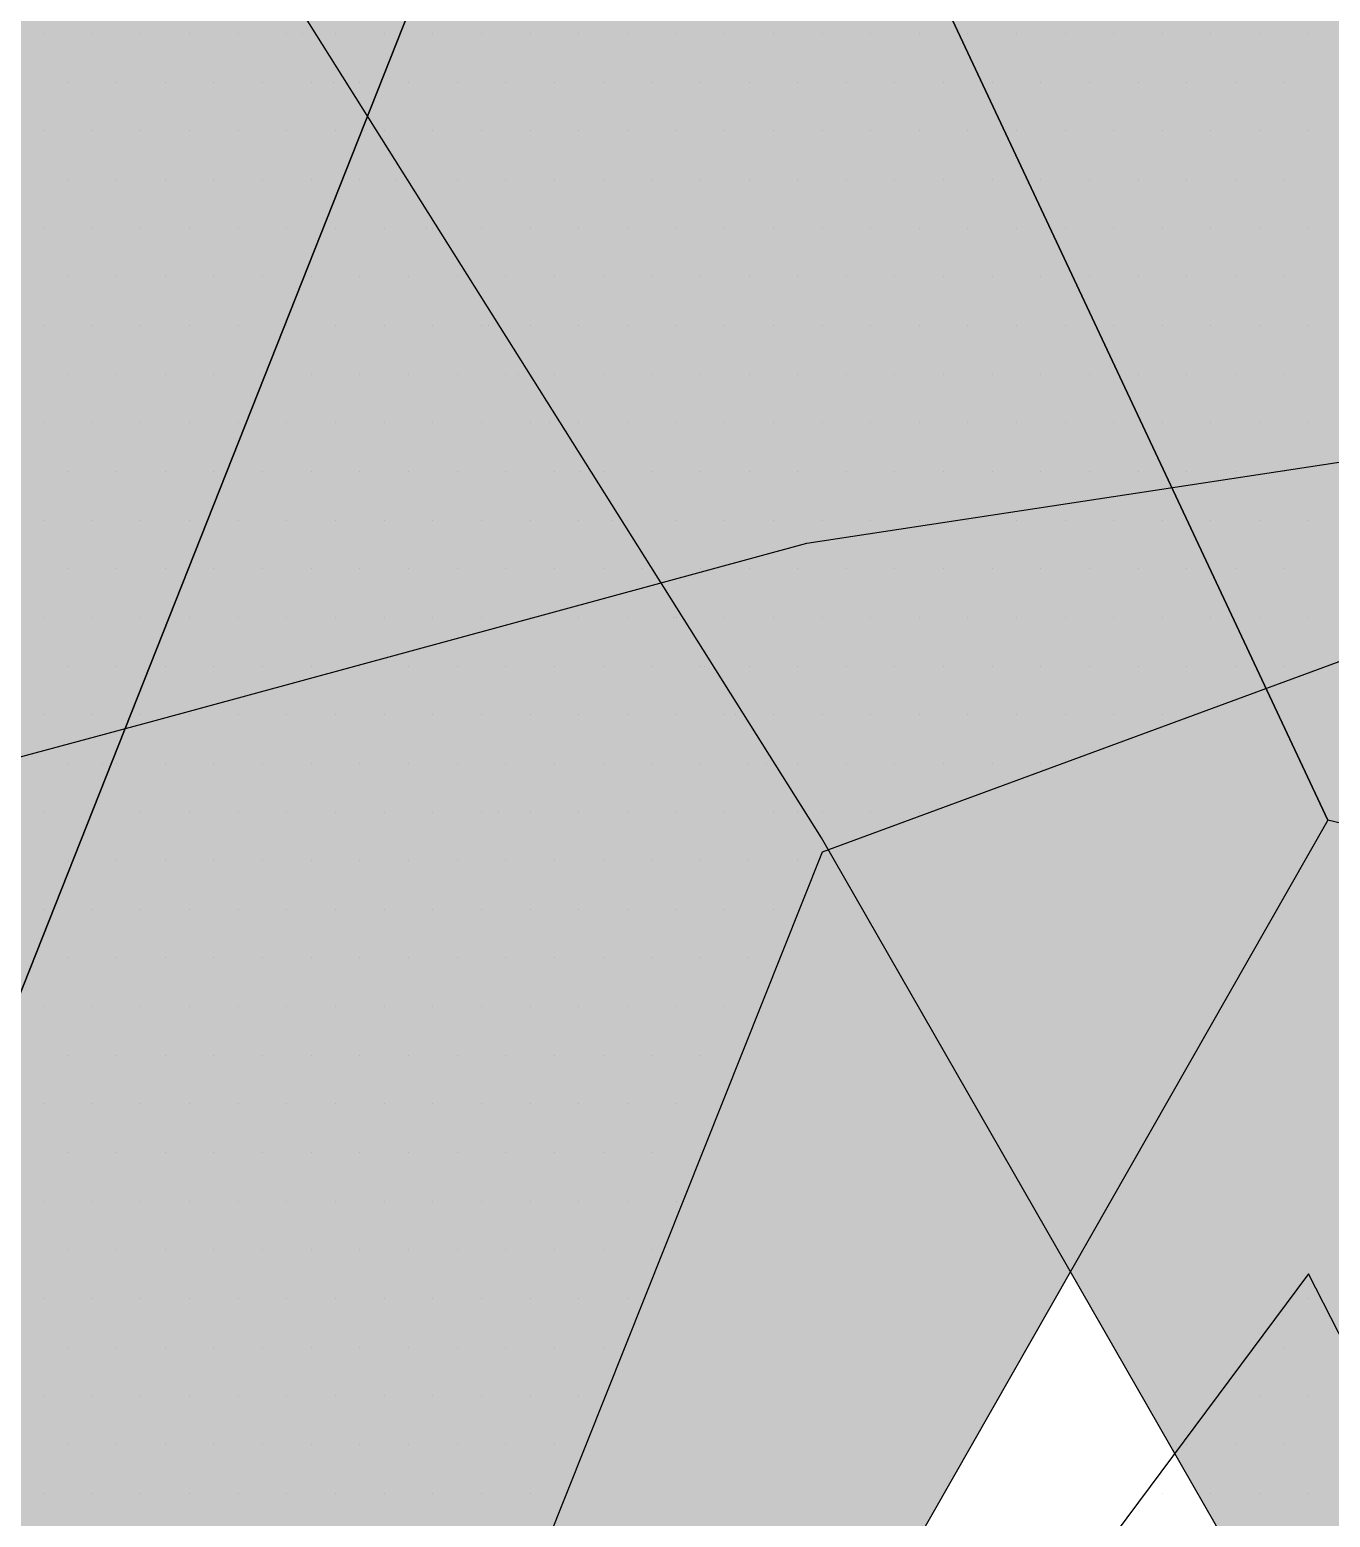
# Model space of a CAD drawing. Header units: metres. Extents: x 9606 to 9900, y 4805 to 4952.
# Drawn here: x 9832.1735 to 9832.4678, y 4845.6291 to 4845.9657 of the extents above; entities that cross this region are included whole.
import ezdxf

# ---------------------------------------------------------------- set-up
doc = ezdxf.new("R2010")
doc.units = ezdxf.units.M
doc.header["$LTSCALE"] = 2
doc.linetypes.add('CACHEX2', pattern=[0.75, 0.5, -0.25])
for name, color, linetype in [('CARTOUCHE', 7, 'Continuous'), ('LOGO', 4, 'Continuous'), ('rosace', 7, 'Continuous')]:
    doc.layers.add(name, color=color, linetype=linetype)

# ---------------------------------------------------------------- blocks, each defined once
blk = doc.blocks.new('A$C715108E3')
at = {"layer": 'LOGO', "color": 131}
for p, q in [((-9.3321, -13.3309), (-9.3321, -13.3309)), ((-9.2402, -13.3309), (-9.2402, -13.3309)), ((-9.1488, -13.3309), (-9.1488, -13.3309)), ((-9.0569, -13.3309), (-9.0569, -13.3309)), ((-8.9649, -13.3309), (-8.9649, -13.3309)), ((-8.8736, -13.3309), (-8.8736, -13.3309)), ((-8.8437, -13.3309), (-8.8437, -13.3309)), ((-8.7818, -13.3309), (-8.7818, -13.3309)), ((-8.69, -13.3309), (-8.69, -13.3309)), ((-8.5985, -13.3309), (-8.5985, -13.3309)), ((-8.5067, -13.3309), (-8.5067, -13.3309)), ((-8.4149, -13.3309), (-8.4149, -13.3309)), ((-8.3228, -13.3309), (-8.3228, -13.3309)), ((-8.2316, -13.3309), (-8.2316, -13.3309)), ((-8.1395, -13.3309), (-8.1395, -13.3309)), ((-8.0475, -13.3309), (-8.0475, -13.3309)), ((-7.9563, -13.3309), (-7.9563, -13.3309)), ((-7.8642, -13.3309), (-7.8642, -13.3309)), ((-7.7724, -13.3309), (-7.7724, -13.3309)), ((-7.6809, -13.3309), (-7.6809, -13.3309)), ((-7.5891, -13.3309), (-7.5891, -13.3309)), ((-7.4973, -13.3309), (-7.4973, -13.3309)), ((-7.4058, -13.3309), (-7.4058, -13.3309)), ((-7.314, -13.3309), (-7.314, -13.3309)), ((-7.2222, -13.3309), (-7.2222, -13.3309)), ((-7.1307, -13.3309), (-7.1307, -13.3309)), ((-7.0389, -13.3309), (-7.0389, -13.3309)), ((-6.947, -13.3309), (-6.947, -13.3309)), ((-9.2863, -13.4233), (-9.2863, -13.4233)), ((-9.1945, -13.4233), (-9.1945, -13.4233)), ((-9.1027, -13.4233), (-9.1027, -13.4233)), ((-9.0112, -13.4233), (-9.0112, -13.4233)), ((-8.9194, -13.4233), (-8.9194, -13.4233)), ((-8.8275, -13.4233), (-8.8275, -13.4233)), ((-8.7856, -13.4233), (-8.7856, -13.4233)), ((-8.7361, -13.4233), (-8.7361, -13.4233)), ((-8.6442, -13.4233), (-8.6442, -13.4233)), ((-8.5524, -13.4233), (-8.5524, -13.4233)), ((-8.461, -13.4233), (-8.461, -13.4233)), ((-8.3691, -13.4233), (-8.3691, -13.4233)), ((-8.2771, -13.4233), (-8.2771, -13.4233)), ((-8.1851, -13.4233), (-8.1851, -13.4233)), ((-8.0938, -13.4233), (-8.0938, -13.4233)), ((-8.0018, -13.4233), (-8.0018, -13.4233)), ((-7.91, -13.4233), (-7.91, -13.4233)), ((-7.8185, -13.4233), (-7.8185, -13.4233)), ((-7.7267, -13.4233), (-7.7267, -13.4233)), ((-7.635, -13.4233), (-7.635, -13.4233)), ((-7.5434, -13.4233), (-7.5434, -13.4233)), ((-7.4515, -13.4233), (-7.4515, -13.4233)), ((-7.3597, -13.4233), (-7.3597, -13.4233)), ((-7.2683, -13.4233), (-7.2683, -13.4233)), ((-7.1764, -13.4233), (-7.1764, -13.4233)), ((-7.0846, -13.4233), (-7.0846, -13.4233)), ((-6.9928, -13.4233), (-6.9928, -13.4233)), ((-9.3321, -13.5146), (-9.3321, -13.5146)), ((-9.2402, -13.5146), (-9.2402, -13.5146)), ((-9.1488, -13.5146), (-9.1488, -13.5146)), ((-9.0569, -13.5146), (-9.0569, -13.5146)), ((-8.9649, -13.5146), (-8.9649, -13.5146)), ((-8.8736, -13.5146), (-8.8736, -13.5146)), ((-8.7818, -13.5146), (-8.7818, -13.5146)), ((-8.7275, -13.5146), (-8.7275, -13.5146)), ((-8.69, -13.5146), (-8.69, -13.5146)), ((-8.5985, -13.5146), (-8.5985, -13.5146)), ((-8.5067, -13.5146), (-8.5067, -13.5146)), ((-8.4149, -13.5146), (-8.4149, -13.5146)), ((-8.3228, -13.5146), (-8.3228, -13.5146)), ((-8.2316, -13.5146), (-8.2316, -13.5146)), ((-8.1395, -13.5146), (-8.1395, -13.5146)), ((-8.0475, -13.5146), (-8.0475, -13.5146)), ((-7.9563, -13.5146), (-7.9563, -13.5146)), ((-7.8642, -13.5146), (-7.8642, -13.5146)), ((-7.7724, -13.5146), (-7.7724, -13.5146)), ((-7.6809, -13.5146), (-7.6809, -13.5146)), ((-7.5891, -13.5146), (-7.5891, -13.5146)), ((-7.4973, -13.5146), (-7.4973, -13.5146)), ((-7.4058, -13.5146), (-7.4058, -13.5146)), ((-7.314, -13.5146), (-7.314, -13.5146)), ((-7.2222, -13.5146), (-7.2222, -13.5146)), ((-7.1307, -13.5146), (-7.1307, -13.5146)), ((-7.0389, -13.5146), (-7.0389, -13.5146)), ((-6.947, -13.5146), (-6.947, -13.5146)), ((-9.2863, -13.6058), (-9.2863, -13.6058)), ((-9.1945, -13.6058), (-9.1945, -13.6058)), ((-9.1027, -13.6058), (-9.1027, -13.6058)), ((-9.0112, -13.6058), (-9.0112, -13.6058)), ((-8.9194, -13.6058), (-8.9194, -13.6058)), ((-8.8275, -13.6058), (-8.8275, -13.6058)), ((-8.7361, -13.6058), (-8.7361, -13.6058)), ((-8.669, -13.6058), (-8.669, -13.6058)), ((-8.6442, -13.6058), (-8.6442, -13.6058)), ((-8.5524, -13.6058), (-8.5524, -13.6058)), ((-8.461, -13.6058), (-8.461, -13.6058)), ((-8.3691, -13.6058), (-8.3691, -13.6058)), ((-8.2771, -13.6058), (-8.2771, -13.6058)), ((-8.1851, -13.6058), (-8.1851, -13.6058)), ((-8.0938, -13.6058), (-8.0938, -13.6058)), ((-8.0018, -13.6058), (-8.0018, -13.6058)), ((-7.91, -13.6058), (-7.91, -13.6058)), ((-7.8185, -13.6058), (-7.8185, -13.6058)), ((-7.7267, -13.6058), (-7.7267, -13.6058)), ((-7.635, -13.6058), (-7.635, -13.6058)), ((-7.5434, -13.6058), (-7.5434, -13.6058)), ((-7.4515, -13.6058), (-7.4515, -13.6058)), ((-7.3597, -13.6058), (-7.3597, -13.6058)), ((-7.2683, -13.6058), (-7.2683, -13.6058)), ((-7.1764, -13.6058), (-7.1764, -13.6058)), ((-7.0846, -13.6058), (-7.0846, -13.6058)), ((-6.9928, -13.6058), (-6.9928, -13.6058)), ((-9.3321, -13.6984), (-9.3321, -13.6984)), ((-9.2402, -13.6984), (-9.2402, -13.6984)), ((-9.1488, -13.6984), (-9.1488, -13.6984)), ((-9.0569, -13.6984), (-9.0569, -13.6984)), ((-8.9649, -13.6984), (-8.9649, -13.6984)), ((-8.8736, -13.6984), (-8.8736, -13.6984)), ((-8.7818, -13.6984), (-8.7818, -13.6984)), ((-8.69, -13.6984), (-8.69, -13.6984)), ((-8.6109, -13.6984), (-8.6109, -13.6984)), ((-8.5985, -13.6984), (-8.5985, -13.6984)), ((-8.5067, -13.6984), (-8.5067, -13.6984)), ((-8.4149, -13.6984), (-8.4149, -13.6984)), ((-8.3228, -13.6984), (-8.3228, -13.6984)), ((-8.2316, -13.6984), (-8.2316, -13.6984)), ((-8.1395, -13.6984), (-8.1395, -13.6984)), ((-8.0475, -13.6984), (-8.0475, -13.6984)), ((-7.9563, -13.6984), (-7.9563, -13.6984)), ((-7.8642, -13.6984), (-7.8642, -13.6984)), ((-7.7724, -13.6984), (-7.7724, -13.6984)), ((-7.6809, -13.6984), (-7.6809, -13.6984)), ((-7.5891, -13.6984), (-7.5891, -13.6984)), ((-7.4973, -13.6984), (-7.4973, -13.6984)), ((-7.4058, -13.6984), (-7.4058, -13.6984)), ((-7.314, -13.6984), (-7.314, -13.6984)), ((-7.2222, -13.6984), (-7.2222, -13.6984)), ((-7.1307, -13.6984), (-7.1307, -13.6984)), ((-7.0389, -13.6984), (-7.0389, -13.6984)), ((-6.947, -13.6984), (-6.947, -13.6984)), ((-9.2863, -13.7897), (-9.2863, -13.7897)), ((-9.1945, -13.7897), (-9.1945, -13.7897)), ((-9.1027, -13.7897), (-9.1027, -13.7897)), ((-9.0112, -13.7897), (-9.0112, -13.7897)), ((-8.9194, -13.7897), (-8.9194, -13.7897)), ((-8.8275, -13.7897), (-8.8275, -13.7897)), ((-8.7361, -13.7897), (-8.7361, -13.7897)), ((-8.6442, -13.7897), (-8.6442, -13.7897)), ((-8.5524, -13.7897), (-8.5524, -13.7897)), ((-8.5524, -13.7897), (-8.5524, -13.7897)), ((-8.461, -13.7897), (-8.461, -13.7897)), ((-8.3691, -13.7897), (-8.3691, -13.7897)), ((-8.2771, -13.7897), (-8.2771, -13.7897)), ((-8.1851, -13.7897), (-8.1851, -13.7897)), ((-8.0938, -13.7897), (-8.0938, -13.7897)), ((-8.0018, -13.7897), (-8.0018, -13.7897)), ((-7.91, -13.7897), (-7.91, -13.7897)), ((-7.8185, -13.7897), (-7.8185, -13.7897)), ((-7.7267, -13.7897), (-7.7267, -13.7897)), ((-7.635, -13.7897), (-7.635, -13.7897)), ((-7.5434, -13.7897), (-7.5434, -13.7897)), ((-7.4515, -13.7897), (-7.4515, -13.7897)), ((-7.3597, -13.7897), (-7.3597, -13.7897)), ((-7.2683, -13.7897), (-7.2683, -13.7897)), ((-7.1764, -13.7897), (-7.1764, -13.7897)), ((-7.0846, -13.7897), (-7.0846, -13.7897)), ((-6.9928, -13.7897), (-6.9928, -13.7897)), ((-9.3321, -13.8809), (-9.3321, -13.8809)), ((-9.2402, -13.8809), (-9.2402, -13.8809)), ((-9.1488, -13.8809), (-9.1488, -13.8809)), ((-9.0569, -13.8809), (-9.0569, -13.8809)), ((-8.9649, -13.8809), (-8.9649, -13.8809)), ((-8.8736, -13.8809), (-8.8736, -13.8809)), ((-8.7818, -13.8809), (-8.7818, -13.8809)), ((-8.69, -13.8809), (-8.69, -13.8809)), ((-8.5985, -13.8809), (-8.5985, -13.8809)), ((-8.5067, -13.8809), (-8.5067, -13.8809)), ((-8.4939, -13.8809), (-8.4939, -13.8809)), ((-8.4149, -13.8809), (-8.4149, -13.8809)), ((-8.3228, -13.8809), (-8.3228, -13.8809)), ((-8.2316, -13.8809), (-8.2316, -13.8809)), ((-8.1395, -13.8809), (-8.1395, -13.8809)), ((-8.0475, -13.8809), (-8.0475, -13.8809)), ((-7.9563, -13.8809), (-7.9563, -13.8809)), ((-7.8642, -13.8809), (-7.8642, -13.8809)), ((-7.7724, -13.8809), (-7.7724, -13.8809)), ((-7.6809, -13.8809), (-7.6809, -13.8809)), ((-7.5891, -13.8809), (-7.5891, -13.8809)), ((-7.4973, -13.8809), (-7.4973, -13.8809)), ((-7.4058, -13.8809), (-7.4058, -13.8809)), ((-7.314, -13.8809), (-7.314, -13.8809)), ((-7.2222, -13.8809), (-7.2222, -13.8809)), ((-7.1307, -13.8809), (-7.1307, -13.8809)), ((-7.0389, -13.8809), (-7.0389, -13.8809)), ((-6.947, -13.8809), (-6.947, -13.8809)), ((-9.2863, -13.9735), (-9.2863, -13.9735)), ((-9.1945, -13.9735), (-9.1945, -13.9735)), ((-9.1027, -13.9735), (-9.1027, -13.9735)), ((-9.0112, -13.9735), (-9.0112, -13.9735)), ((-8.9194, -13.9735), (-8.9194, -13.9735)), ((-8.8275, -13.9735), (-8.8275, -13.9735)), ((-8.7361, -13.9735), (-8.7361, -13.9735)), ((-8.6442, -13.9735), (-8.6442, -13.9735)), ((-8.552, -13.9735), (-8.552, -13.9735)), ((-8.461, -13.9735), (-8.461, -13.9735)), ((-8.4358, -13.9735), (-8.4358, -13.9735)), ((-8.3691, -13.9735), (-8.3691, -13.9735)), ((-8.2771, -13.9735), (-8.2771, -13.9735)), ((-8.1851, -13.9735), (-8.1851, -13.9735)), ((-8.0938, -13.9735), (-8.0938, -13.9735)), ((-8.0018, -13.9735), (-8.0018, -13.9735)), ((-7.91, -13.9735), (-7.91, -13.9735)), ((-7.8185, -13.9735), (-7.8185, -13.9735)), ((-7.7267, -13.9735), (-7.7267, -13.9735)), ((-7.635, -13.9735), (-7.635, -13.9735)), ((-7.5434, -13.9735), (-7.5434, -13.9735)), ((-7.4515, -13.9735), (-7.4515, -13.9735)), ((-7.3597, -13.9735), (-7.3597, -13.9735)), ((-7.2683, -13.9735), (-7.2683, -13.9735)), ((-7.1764, -13.9735), (-7.1764, -13.9735)), ((-7.0846, -13.9735), (-7.0846, -13.9735)), ((-6.9928, -13.9735), (-6.9928, -13.9735)), ((-9.3321, -14.065), (-9.3321, -14.065)), ((-9.2402, -14.065), (-9.2402, -14.065)), ((-9.1488, -14.065), (-9.1488, -14.065)), ((-9.0569, -14.065), (-9.0569, -14.065)), ((-8.9649, -14.065), (-8.9649, -14.065)), ((-8.8736, -14.065), (-8.8736, -14.065)), ((-8.7818, -14.065), (-8.7818, -14.065)), ((-8.69, -14.065), (-8.69, -14.065)), ((-8.5985, -14.065), (-8.5985, -14.065)), ((-8.5067, -14.065), (-8.5067, -14.065)), ((-8.4149, -14.065), (-8.4149, -14.065)), ((-8.3777, -14.065), (-8.3777, -14.065)), ((-8.3228, -14.065), (-8.3228, -14.065)), ((-8.2316, -14.065), (-8.2316, -14.065)), ((-8.1395, -14.065), (-8.1395, -14.065)), ((-8.0475, -14.065), (-8.0475, -14.065)), ((-7.9563, -14.065), (-7.9563, -14.065)), ((-7.8642, -14.065), (-7.8642, -14.065)), ((-7.7724, -14.065), (-7.7724, -14.065)), ((-7.6809, -14.065), (-7.6809, -14.065)), ((-7.5891, -14.065), (-7.5891, -14.065)), ((-7.4973, -14.065), (-7.4973, -14.065)), ((-7.4058, -14.065), (-7.4058, -14.065)), ((-7.314, -14.065), (-7.314, -14.065)), ((-7.2222, -14.065), (-7.2222, -14.065)), ((-7.1307, -14.065), (-7.1307, -14.065)), ((-7.0389, -14.065), (-7.0389, -14.065)), ((-6.947, -14.065), (-6.947, -14.065)), ((-9.2863, -14.1574), (-9.2863, -14.1574)), ((-9.1945, -14.1574), (-9.1945, -14.1574)), ((-9.1027, -14.1574), (-9.1027, -14.1574)), ((-9.0112, -14.1574), (-9.0112, -14.1574)), ((-8.9194, -14.1574), (-8.9194, -14.1574)), ((-8.8275, -14.1574), (-8.8275, -14.1574)), ((-8.7361, -14.1574), (-8.7361, -14.1574)), ((-8.6442, -14.1574), (-8.6442, -14.1574)), ((-8.552, -14.1574), (-8.552, -14.1574)), ((-8.461, -14.1574), (-8.461, -14.1574)), ((-8.3691, -14.1574), (-8.3691, -14.1574)), ((-8.3196, -14.1574), (-8.3196, -14.1574)), ((-8.2771, -14.1574), (-8.2771, -14.1574)), ((-8.1851, -14.1574), (-8.1851, -14.1574)), ((-8.0938, -14.1574), (-8.0938, -14.1574)), ((-8.0018, -14.1574), (-8.0018, -14.1574)), ((-7.91, -14.1574), (-7.91, -14.1574)), ((-7.8185, -14.1574), (-7.8185, -14.1574)), ((-7.7267, -14.1574), (-7.7267, -14.1574)), ((-7.635, -14.1574), (-7.635, -14.1574)), ((-7.5434, -14.1574), (-7.5434, -14.1574)), ((-7.4515, -14.1574), (-7.4515, -14.1574)), ((-7.3597, -14.1574), (-7.3597, -14.1574)), ((-7.2683, -14.1574), (-7.2683, -14.1574)), ((-7.1764, -14.1574), (-7.1764, -14.1574)), ((-7.0846, -14.1574), (-7.0846, -14.1574)), ((-6.9928, -14.1574), (-6.9928, -14.1574)), ((-9.3321, -14.2488), (-9.3321, -14.2488)), ((-9.2402, -14.2488), (-9.2402, -14.2488)), ((-9.1488, -14.2488), (-9.1488, -14.2488)), ((-9.0569, -14.2488), (-9.0569, -14.2488)), ((-8.9649, -14.2488), (-8.9649, -14.2488)), ((-8.8736, -14.2488), (-8.8736, -14.2488)), ((-8.7818, -14.2488), (-8.7818, -14.2488)), ((-8.69, -14.2488), (-8.69, -14.2488)), ((-8.5985, -14.2488), (-8.5985, -14.2488)), ((-8.5067, -14.2488), (-8.5067, -14.2488)), ((-8.4149, -14.2488), (-8.4149, -14.2488)), ((-8.3228, -14.2488), (-8.3228, -14.2488)), ((-8.2608, -14.2488), (-8.2608, -14.2488)), ((-8.2316, -14.2488), (-8.2316, -14.2488)), ((-8.1395, -14.2488), (-8.1395, -14.2488)), ((-8.0475, -14.2488), (-8.0475, -14.2488)), ((-7.9563, -14.2488), (-7.9563, -14.2488)), ((-7.8642, -14.2488), (-7.8642, -14.2488)), ((-7.7724, -14.2488), (-7.7724, -14.2488)), ((-7.6809, -14.2488), (-7.6809, -14.2488)), ((-7.5891, -14.2488), (-7.5891, -14.2488)), ((-7.4973, -14.2488), (-7.4973, -14.2488)), ((-7.4058, -14.2488), (-7.4058, -14.2488)), ((-7.314, -14.2488), (-7.314, -14.2488)), ((-7.2222, -14.2488), (-7.2222, -14.2488)), ((-7.1307, -14.2488), (-7.1307, -14.2488)), ((-7.0389, -14.2488), (-7.0389, -14.2488)), ((-6.947, -14.2488), (-6.947, -14.2488)), ((-9.2863, -14.3401), (-9.2863, -14.3401)), ((-9.1945, -14.3401), (-9.1945, -14.3401)), ((-9.1027, -14.3401), (-9.1027, -14.3401)), ((-9.0112, -14.3401), (-9.0112, -14.3401)), ((-8.9194, -14.3401), (-8.9194, -14.3401)), ((-8.8275, -14.3401), (-8.8275, -14.3401)), ((-8.7361, -14.3401), (-8.7361, -14.3401)), ((-8.6442, -14.3401), (-8.6442, -14.3401)), ((-8.552, -14.3401), (-8.552, -14.3401)), ((-8.461, -14.3401), (-8.461, -14.3401)), ((-8.3691, -14.3401), (-8.3691, -14.3401)), ((-8.2771, -14.3401), (-8.2771, -14.3401)), ((-8.2023, -14.3401), (-8.2023, -14.3401)), ((-8.1851, -14.3401), (-8.1851, -14.3401)), ((-8.0938, -14.3401), (-8.0938, -14.3401)), ((-8.0018, -14.3401), (-8.0018, -14.3401)), ((-7.91, -14.3401), (-7.91, -14.3401)), ((-7.8185, -14.3401), (-7.8185, -14.3401)), ((-7.7267, -14.3401), (-7.7267, -14.3401)), ((-7.635, -14.3401), (-7.635, -14.3401)), ((-7.5434, -14.3401), (-7.5434, -14.3401)), ((-7.4515, -14.3401), (-7.4515, -14.3401)), ((-7.3597, -14.3401), (-7.3597, -14.3401)), ((-7.2683, -14.3401), (-7.2683, -14.3401)), ((-7.1764, -14.3401), (-7.1764, -14.3401)), ((-7.0846, -14.3401), (-7.0846, -14.3401)), ((-6.9928, -14.3401), (-6.9928, -14.3401)), ((-9.3321, -14.4325), (-9.3321, -14.4325)), ((-9.2402, -14.4325), (-9.2402, -14.4325)), ((-9.1488, -14.4325), (-9.1488, -14.4325)), ((-9.0569, -14.4325), (-9.0569, -14.4325)), ((-8.9649, -14.4325), (-8.9649, -14.4325)), ((-8.8736, -14.4325), (-8.8736, -14.4325)), ((-8.7818, -14.4325), (-8.7818, -14.4325)), ((-8.69, -14.4325), (-8.69, -14.4325)), ((-8.5985, -14.4325), (-8.5985, -14.4325)), ((-8.5067, -14.4325), (-8.5067, -14.4325)), ((-8.4149, -14.4325), (-8.4149, -14.4325)), ((-8.3228, -14.4325), (-8.3228, -14.4325)), ((-8.2316, -14.4325), (-8.2316, -14.4325)), ((-8.1442, -14.4325), (-8.1442, -14.4325)), ((-8.1395, -14.4325), (-8.1395, -14.4325)), ((-8.0475, -14.4325), (-8.0475, -14.4325)), ((-7.9563, -14.4325), (-7.9563, -14.4325)), ((-7.8642, -14.4325), (-7.8642, -14.4325)), ((-7.7724, -14.4325), (-7.7724, -14.4325)), ((-7.6809, -14.4325), (-7.6809, -14.4325)), ((-7.5891, -14.4325), (-7.5891, -14.4325)), ((-7.4973, -14.4325), (-7.4973, -14.4325)), ((-7.4058, -14.4325), (-7.4058, -14.4325)), ((-7.314, -14.4325), (-7.314, -14.4325)), ((-7.2222, -14.4325), (-7.2222, -14.4325)), ((-7.1307, -14.4325), (-7.1307, -14.4325)), ((-7.0389, -14.4325), (-7.0389, -14.4325)), ((-6.947, -14.4325), (-6.947, -14.4325)), ((-9.2863, -14.5238), (-9.2863, -14.5238)), ((-9.1945, -14.5238), (-9.1945, -14.5238)), ((-9.1027, -14.5238), (-9.1027, -14.5238)), ((-9.0112, -14.5238), (-9.0112, -14.5238)), ((-8.9194, -14.5238), (-8.9194, -14.5238)), ((-8.8275, -14.5238), (-8.8275, -14.5238)), ((-8.7361, -14.5238), (-8.7361, -14.5238)), ((-8.6442, -14.5238), (-8.6442, -14.5238)), ((-8.552, -14.5238), (-8.552, -14.5238)), ((-8.461, -14.5238), (-8.461, -14.5238)), ((-8.3691, -14.5238), (-8.3691, -14.5238)), ((-8.2771, -14.5238), (-8.2771, -14.5238)), ((-8.1851, -14.5238), (-8.1851, -14.5238)), ((-8.0938, -14.5238), (-8.0938, -14.5238)), ((-8.0863, -14.5238), (-8.0863, -14.5238)), ((-8.0018, -14.5238), (-8.0018, -14.5238)), ((-7.91, -14.5238), (-7.91, -14.5238)), ((-7.8185, -14.5238), (-7.8185, -14.5238)), ((-7.7267, -14.5238), (-7.7267, -14.5238)), ((-7.635, -14.5238), (-7.635, -14.5238)), ((-7.5434, -14.5238), (-7.5434, -14.5238)), ((-7.4515, -14.5238), (-7.4515, -14.5238)), ((-7.3597, -14.5238), (-7.3597, -14.5238)), ((-7.2683, -14.5238), (-7.2683, -14.5238)), ((-7.1764, -14.5238), (-7.1764, -14.5238)), ((-7.0846, -14.5238), (-7.0846, -14.5238)), ((-6.9928, -14.5238), (-6.9928, -14.5238)), ((-9.3321, -14.6152), (-9.3321, -14.6152)), ((-9.2402, -14.6152), (-9.2402, -14.6152)), ((-9.1488, -14.6152), (-9.1488, -14.6152)), ((-9.0569, -14.6152), (-9.0569, -14.6152)), ((-8.9649, -14.6152), (-8.9649, -14.6152)), ((-8.8736, -14.6152), (-8.8736, -14.6152)), ((-8.7818, -14.6152), (-8.7818, -14.6152)), ((-8.69, -14.6152), (-8.69, -14.6152)), ((-8.5985, -14.6152), (-8.5985, -14.6152)), ((-8.5067, -14.6152), (-8.5067, -14.6152)), ((-8.4149, -14.6152), (-8.4149, -14.6152)), ((-8.3228, -14.6152), (-8.3228, -14.6152)), ((-8.2316, -14.6152), (-8.2316, -14.6152)), ((-8.1395, -14.6152), (-8.1395, -14.6152)), ((-8.0475, -14.6152), (-8.0475, -14.6152)), ((-8.0275, -14.6152), (-8.0275, -14.6152)), ((-7.9563, -14.6152), (-7.9563, -14.6152)), ((-7.8642, -14.6152), (-7.8642, -14.6152)), ((-7.7724, -14.6152), (-7.7724, -14.6152)), ((-7.6809, -14.6152), (-7.6809, -14.6152)), ((-7.5891, -14.6152), (-7.5891, -14.6152)), ((-7.4973, -14.6152), (-7.4973, -14.6152)), ((-7.4058, -14.6152), (-7.4058, -14.6152)), ((-7.314, -14.6152), (-7.314, -14.6152)), ((-7.2222, -14.6152), (-7.2222, -14.6152)), ((-9.2863, -14.7076), (-9.2863, -14.7076)), ((-9.2205, -14.7076), (-9.2205, -14.7076)), ((-9.1945, -14.7076), (-9.1945, -14.7076)), ((-9.1027, -14.7076), (-9.1027, -14.7076)), ((-9.0112, -14.7076), (-9.0112, -14.7076)), ((-8.9194, -14.7076), (-8.9194, -14.7076)), ((-8.8275, -14.7076), (-8.8275, -14.7076)), ((-8.7361, -14.7076), (-8.7361, -14.7076)), ((-8.6442, -14.7076), (-8.6442, -14.7076)), ((-8.552, -14.7076), (-8.552, -14.7076)), ((-8.461, -14.7076), (-8.461, -14.7076)), ((-8.3691, -14.7076), (-8.3691, -14.7076)), ((-8.2771, -14.7076), (-8.2771, -14.7076)), ((-8.1851, -14.7076), (-8.1851, -14.7076)), ((-8.0938, -14.7076), (-8.0938, -14.7076)), ((-8.002, -14.7076), (-8.002, -14.7076)), ((-7.9692, -14.7076), (-7.9692, -14.7076)), ((-7.91, -14.7076), (-7.91, -14.7076)), ((-7.8185, -14.7076), (-7.8185, -14.7076)), ((-7.7267, -14.7076), (-7.7267, -14.7076)), ((-7.635, -14.7076), (-7.635, -14.7076)), ((-7.5434, -14.7076), (-7.5434, -14.7076)), ((-7.4515, -14.7076), (-7.4515, -14.7076)), ((-9.3321, -14.7991), (-9.3321, -14.7991)), ((-9.2402, -14.7991), (-9.2402, -14.7991)), ((-9.1488, -14.7991), (-9.1488, -14.7991)), ((-9.0569, -14.7991), (-9.0569, -14.7991)), ((-8.9651, -14.7991), (-8.9651, -14.7991)), ((-8.8736, -14.7991), (-8.8736, -14.7991)), ((-8.7818, -14.7991), (-8.7818, -14.7991)), ((-8.69, -14.7991), (-8.69, -14.7991)), ((-8.5985, -14.7991), (-8.5985, -14.7991)), ((-8.5067, -14.7991), (-8.5067, -14.7991)), ((-8.4752, -14.7991), (-8.4752, -14.7991)), ((-8.4149, -14.7991), (-8.4149, -14.7991)), ((-8.3228, -14.7991), (-8.3228, -14.7991)), ((-8.2316, -14.7991), (-8.2316, -14.7991)), ((-8.1395, -14.7991), (-8.1395, -14.7991)), ((-8.0475, -14.7991), (-8.0475, -14.7991)), ((-7.9563, -14.7991), (-7.9563, -14.7991)), ((-7.9111, -14.7991), (-7.9111, -14.7991)), ((-7.8642, -14.7991), (-7.8642, -14.7991)), ((-7.7724, -14.7991), (-7.7724, -14.7991)), ((-7.6809, -14.7991), (-7.6809, -14.7991)), ((-9.2863, -14.8905), (-9.2863, -14.8905)), ((-9.1945, -14.8905), (-9.1945, -14.8905)), ((-9.1027, -14.8905), (-9.1027, -14.8905)), ((-9.0112, -14.8905), (-9.0112, -14.8905)), ((-8.9194, -14.8905), (-8.9194, -14.8905)), ((-8.8273, -14.8905), (-8.8273, -14.8905)), ((-8.7361, -14.8905), (-8.7361, -14.8905)), ((-8.6442, -14.8905), (-8.6442, -14.8905)), ((-8.552, -14.8905), (-8.552, -14.8905)), ((-8.461, -14.8905), (-8.461, -14.8905)), ((-8.3691, -14.8905), (-8.3691, -14.8905)), ((-8.2771, -14.8905), (-8.2771, -14.8905)), ((-8.1851, -14.8905), (-8.1851, -14.8905)), ((-8.094, -14.8905), (-8.094, -14.8905)), ((-8.002, -14.8905), (-8.002, -14.8905)), ((-7.91, -14.8905), (-7.91, -14.8905)), ((-9.3321, -14.9827), (-9.3321, -14.9827)), ((-9.2402, -14.9827), (-9.2402, -14.9827)), ((-9.1488, -14.9827), (-9.1488, -14.9827)), ((-9.0569, -14.9827), (-9.0569, -14.9827)), ((-8.9651, -14.9827), (-8.9651, -14.9827)), ((-8.8736, -14.9827), (-8.8736, -14.9827)), ((-8.7818, -14.9827), (-8.7818, -14.9827)), ((-8.69, -14.9827), (-8.69, -14.9827)), ((-8.5985, -14.9827), (-8.5985, -14.9827)), ((-8.5067, -14.9827), (-8.5067, -14.9827)), ((-8.4149, -14.9827), (-8.4149, -14.9827)), ((-8.3228, -14.9827), (-8.3228, -14.9827)), ((-8.2316, -14.9827), (-8.2316, -14.9827)), ((-8.1394, -14.9827), (-8.1394, -14.9827)), ((-8.0475, -14.9827), (-8.0475, -14.9827)), ((-7.9563, -14.9827), (-7.9563, -14.9827)), ((-9.2863, -15.0742), (-9.2863, -15.0742)), ((-9.1945, -15.0742), (-9.1945, -15.0742)), ((-9.1027, -15.0742), (-9.1027, -15.0742)), ((-9.0112, -15.0742), (-9.0112, -15.0742)), ((-8.9194, -15.0742), (-8.9194, -15.0742)), ((-8.8273, -15.0742), (-8.8273, -15.0742)), ((-8.7361, -15.0742), (-8.7361, -15.0742)), ((-8.6442, -15.0742), (-8.6442, -15.0742)), ((-8.552, -15.0742), (-8.552, -15.0742)), ((-8.461, -15.0742), (-8.461, -15.0742)), ((-8.3691, -15.0742), (-8.3691, -15.0742)), ((-8.2771, -15.0742), (-8.2771, -15.0742)), ((-8.1851, -15.0742), (-8.1851, -15.0742)), ((-8.094, -15.0742), (-8.094, -15.0742)), ((-8.002, -15.0742), (-8.002, -15.0742)), ((-9.3321, -15.1655), (-9.3321, -15.1655)), ((-9.2402, -15.1655), (-9.2402, -15.1655)), ((-9.1488, -15.1655), (-9.1488, -15.1655)), ((-9.0569, -15.1655), (-9.0569, -15.1655)), ((-8.9651, -15.1655), (-8.9651, -15.1655)), ((-8.8736, -15.1655), (-8.8736, -15.1655)), ((-8.7818, -15.1655), (-8.7818, -15.1655)), ((-8.69, -15.1655), (-8.69, -15.1655)), ((-8.5985, -15.1655), (-8.5985, -15.1655)), ((-8.5067, -15.1655), (-8.5067, -15.1655)), ((-8.4149, -15.1655), (-8.4149, -15.1655)), ((-8.3228, -15.1655), (-8.3228, -15.1655)), ((-8.2316, -15.1655), (-8.2316, -15.1655)), ((-8.1394, -15.1655), (-8.1394, -15.1655)), ((-8.0475, -15.1655), (-8.0475, -15.1655)), ((-9.2863, -15.2579), (-9.2863, -15.2579)), ((-9.1945, -15.2579), (-9.1945, -15.2579)), ((-9.1027, -15.2579), (-9.1027, -15.2579)), ((-9.0112, -15.2579), (-9.0112, -15.2579)), ((-8.9194, -15.2579), (-8.9194, -15.2579)), ((-8.8273, -15.2579), (-8.8273, -15.2579)), ((-8.7361, -15.2579), (-8.7361, -15.2579)), ((-8.6442, -15.2579), (-8.6442, -15.2579)), ((-8.552, -15.2579), (-8.552, -15.2579)), ((-8.461, -15.2579), (-8.461, -15.2579)), ((-8.3691, -15.2579), (-8.3691, -15.2579)), ((-8.2771, -15.2579), (-8.2771, -15.2579)), ((-8.1851, -15.2579), (-8.1851, -15.2579)), ((-8.094, -15.2579), (-8.094, -15.2579)), ((-9.3321, -15.3493), (-9.3321, -15.3493)), ((-9.2402, -15.3493), (-9.2402, -15.3493)), ((-9.1488, -15.3493), (-9.1488, -15.3493)), ((-9.0569, -15.3493), (-9.0569, -15.3493)), ((-8.9651, -15.3493), (-8.9651, -15.3493)), ((-8.8736, -15.3493), (-8.8736, -15.3493)), ((-8.7818, -15.3493), (-8.7818, -15.3493)), ((-8.69, -15.3493), (-8.69, -15.3493)), ((-8.5985, -15.3493), (-8.5985, -15.3493)), ((-8.5067, -15.3493), (-8.5067, -15.3493)), ((-8.4149, -15.3493), (-8.4149, -15.3493)), ((-8.3228, -15.3493), (-8.3228, -15.3493)), ((-8.2316, -15.3493), (-8.2316, -15.3493)), ((-8.1394, -15.3493), (-8.1394, -15.3493)), ((-9.2863, -15.4406), (-9.2863, -15.4406)), ((-9.1945, -15.4406), (-9.1945, -15.4406)), ((-9.1027, -15.4406), (-9.1027, -15.4406)), ((-9.0112, -15.4406), (-9.0112, -15.4406)), ((-8.9194, -15.4406), (-8.9194, -15.4406)), ((-8.8273, -15.4406), (-8.8273, -15.4406)), ((-8.7361, -15.4406), (-8.7361, -15.4406)), ((-8.6442, -15.4406), (-8.6442, -15.4406)), ((-8.552, -15.4406), (-8.552, -15.4406)), ((-8.461, -15.4406), (-8.461, -15.4406)), ((-8.3691, -15.4406), (-8.3691, -15.4406)), ((-8.2771, -15.4406), (-8.2771, -15.4406)), ((-8.1851, -15.4406), (-8.1851, -15.4406)), ((-8.094, -15.4406), (-8.094, -15.4406)), ((-9.3321, -15.5332), (-9.3321, -15.5332)), ((-9.2402, -15.5332), (-9.2402, -15.5332)), ((-9.1488, -15.5332), (-9.1488, -15.5332)), ((-9.0569, -15.5332), (-9.0569, -15.5332)), ((-8.9651, -15.5332), (-8.9651, -15.5332)), ((-8.8736, -15.5332), (-8.8736, -15.5332)), ((-8.7818, -15.5332), (-8.7818, -15.5332)), ((-8.69, -15.5332), (-8.69, -15.5332)), ((-8.5985, -15.5332), (-8.5985, -15.5332)), ((-8.5067, -15.5332), (-8.5067, -15.5332)), ((-8.4149, -15.5332), (-8.4149, -15.5332)), ((-8.3228, -15.5332), (-8.3228, -15.5332)), ((-8.2316, -15.5332), (-8.2316, -15.5332)), ((-8.1394, -15.5332), (-8.1394, -15.5332)), ((-9.2863, -15.6246), (-9.2863, -15.6246)), ((-9.1945, -15.6246), (-9.1945, -15.6246)), ((-9.1027, -15.6246), (-9.1027, -15.6246)), ((-9.0112, -15.6246), (-9.0112, -15.6246)), ((-8.9194, -15.6246), (-8.9194, -15.6246)), ((-8.8273, -15.6246), (-8.8273, -15.6246)), ((-8.7361, -15.6246), (-8.7361, -15.6246)), ((-8.6442, -15.6246), (-8.6442, -15.6246)), ((-8.552, -15.6246), (-8.552, -15.6246)), ((-8.461, -15.6246), (-8.461, -15.6246)), ((-8.3691, -15.6246), (-8.3691, -15.6246)), ((-8.2771, -15.6246), (-8.2771, -15.6246)), ((-8.1851, -15.6246), (-8.1851, -15.6246)), ((-9.3321, -15.7159), (-9.3321, -15.7159)), ((-9.2402, -15.7159), (-9.2402, -15.7159)), ((-9.1488, -15.7159), (-9.1488, -15.7159)), ((-9.0569, -15.7159), (-9.0569, -15.7159)), ((-8.9651, -15.7159), (-8.9651, -15.7159)), ((-8.8736, -15.7159), (-8.8736, -15.7159)), ((-8.7818, -15.7159), (-8.7818, -15.7159)), ((-8.69, -15.7159), (-8.69, -15.7159)), ((-8.5985, -15.7159), (-8.5985, -15.7159)), ((-8.5067, -15.7159), (-8.5067, -15.7159)), ((-8.4149, -15.7159), (-8.4149, -15.7159)), ((-8.3228, -15.7159), (-8.3228, -15.7159)), ((-8.2316, -15.7159), (-8.2316, -15.7159)), ((-6.9811, -15.7159), (-6.9811, -15.7159)), ((-6.947, -15.7159), (-6.947, -15.7159)), ((-9.2863, -15.8081), (-9.2863, -15.8081)), ((-9.1945, -15.8081), (-9.1945, -15.8081)), ((-9.1027, -15.8081), (-9.1027, -15.8081)), ((-9.0112, -15.8081), (-9.0112, -15.8081)), ((-8.9194, -15.8081), (-8.9194, -15.8081)), ((-8.8273, -15.8081), (-8.8273, -15.8081)), ((-8.7361, -15.8081), (-8.7361, -15.8081)), ((-8.6442, -15.8081), (-8.6442, -15.8081)), ((-8.552, -15.8081), (-8.552, -15.8081)), ((-8.461, -15.8081), (-8.461, -15.8081)), ((-8.3691, -15.8081), (-8.3691, -15.8081)), ((-8.2771, -15.8081), (-8.2771, -15.8081)), ((-7.049, -15.8081), (-7.049, -15.8081)), ((-6.9924, -15.8081), (-6.9924, -15.8081)), ((-9.3321, -15.8996), (-9.3321, -15.8996)), ((-9.2402, -15.8996), (-9.2402, -15.8996)), ((-9.1488, -15.8996), (-9.1488, -15.8996)), ((-9.0569, -15.8996), (-9.0569, -15.8996)), ((-8.9651, -15.8996), (-8.9651, -15.8996)), ((-8.8736, -15.8996), (-8.8736, -15.8996)), ((-8.7818, -15.8996), (-8.7818, -15.8996)), ((-8.69, -15.8996), (-8.69, -15.8996)), ((-8.5985, -15.8996), (-8.5985, -15.8996)), ((-8.5067, -15.8996), (-8.5067, -15.8996)), ((-8.4149, -15.8996), (-8.4149, -15.8996)), ((-8.3228, -15.8996), (-8.3228, -15.8996)), ((-7.1176, -15.8996), (-7.1176, -15.8996)), ((-7.0389, -15.8996), (-7.0389, -15.8996)), ((-6.947, -15.8996), (-6.947, -15.8996)), ((-9.2863, -15.991), (-9.2863, -15.991)), ((-9.1945, -15.991), (-9.1945, -15.991)), ((-9.1027, -15.991), (-9.1027, -15.991)), ((-9.0112, -15.991), (-9.0112, -15.991)), ((-8.9194, -15.991), (-8.9194, -15.991)), ((-8.8273, -15.991), (-8.8273, -15.991)), ((-8.7361, -15.991), (-8.7361, -15.991)), ((-8.6442, -15.991), (-8.6442, -15.991)), ((-8.552, -15.991), (-8.552, -15.991)), ((-8.461, -15.991), (-8.461, -15.991)), ((-8.3691, -15.991), (-8.3691, -15.991)), ((-7.1856, -15.991), (-7.1856, -15.991)), ((-7.1764, -15.991), (-7.1764, -15.991)), ((-7.0846, -15.991), (-7.0846, -15.991)), ((-6.9924, -15.991), (-6.9924, -15.991)), ((-9.3321, -16.0834), (-9.3321, -16.0834)), ((-9.2402, -16.0834), (-9.2402, -16.0834)), ((-9.1488, -16.0834), (-9.1488, -16.0834)), ((-9.0569, -16.0834), (-9.0569, -16.0834)), ((-8.9651, -16.0834), (-8.9651, -16.0834)), ((-8.8736, -16.0834), (-8.8736, -16.0834)), ((-8.7818, -16.0834), (-8.7818, -16.0834)), ((-8.69, -16.0834), (-8.69, -16.0834)), ((-8.5985, -16.0834), (-8.5985, -16.0834)), ((-8.5067, -16.0834), (-8.5067, -16.0834)), ((-8.4149, -16.0834), (-8.4149, -16.0834)), ((-7.254, -16.0834), (-7.254, -16.0834)), ((-7.2222, -16.0834), (-7.2222, -16.0834)), ((-7.1307, -16.0834), (-7.1307, -16.0834)), ((-7.0389, -16.0834), (-7.0389, -16.0834)), ((-6.947, -16.0834), (-6.947, -16.0834))]:
    blk.add_line(p, q, dxfattribs=at)
blk.add_lwpolyline([(-7.6382, -19.3811), (-6.116, -17.2939), (-6.9465, -15.6702), (-8.594, -17.8822), (-9.3485, -18.5991), (-7.8631, -14.874), (-6.7146, -14.4511), (-5.0186, -17.1537), (-4.9784, -19.1278)], dxfattribs=at)
blk = doc.blocks.new('A$C581E6685')
at = {"layer": 'rosace'}
for color, points in [(142, [(-45.3965, 37.4846), (-39.5666, 28.8703), (-39.344, 28.5414), (-39.8519, 24.2064), (-36.9477, 25.4853), (-26.3566, 30.2032), (-36.1863, 24.0789), (-38.2746, 22.2236), (-38.1337, 21.2132), (-33.6363, 11.1845), (-39.5393, 21.4709), (-40.6525, 23.2405), (-42.0615, 23.3525), (-53.1072, 18.3767), (-43.3972, 24.4856), (-40.4756, 26.2259), (-40.684, 26.8894)]), (140, [(-45.3965, 37.4846), (-41.9745, 25.9278), (-41.7809, 23.8865), (-42.0615, 23.3525), (-44.9268, 21.9767), (-53.1072, 18.3767), (-40.8028, 21.6905), (-39.5666, 22.0268), (-38.2746, 22.2236), (-38.1337, 21.2132), (-33.6363, 11.1845), (-36.0802, 21.4612), (-37.3405, 24.3346), (-37.4251, 24.9804), (-36.9477, 25.4853), (-26.3566, 30.2032), (-37.8747, 26.8339), (-39.7286, 26.4119), (-40.3751, 26.6371), (-40.684, 26.8894)]), (40, [(-39.8519, 24.2064), (-46.2303, 8.0935), (-42.1559, 23.0023)]), (32, [(-39.8519, 24.2064), (-38.5844, 21.5046), (-46.2303, 8.0935)]), (40, [(-39.8519, 24.2064), (-23.2602, 17.8548), (-38.5844, 21.5046)])]:
    blk.add_hatch(color=color, dxfattribs=at).paths.add_polyline_path(points)
at = {"layer": 'rosace', "color": 142}
blk.add_lwpolyline([(-45.3965, 37.4846), (-39.3434, 28.5414), (-39.8519, 24.2064), (-36.9477, 25.4853), (-26.3566, 30.2032), (-36.1857, 24.0789), (-38.2739, 22.2236), (-38.1337, 21.2132), (-33.6358, 11.1845), (-39.5393, 21.4709), (-40.6518, 23.2405), (-42.0615, 23.3525), (-53.1072, 18.3767), (-43.3964, 24.4856), (-40.4756, 26.2259), (-40.6836, 26.8894)], close=True, dxfattribs=at)
at = {"layer": 'rosace', "color": 140}
blk.add_lwpolyline([(-45.3965, 37.4846), (-41.9745, 25.9278), (-41.7804, 23.8865), (-42.0615, 23.3525), (-44.9268, 21.9767), (-53.1072, 18.3767), (-40.8028, 21.6905), (-39.5666, 22.0268), (-38.2739, 22.2236), (-38.1337, 21.2132), (-33.6358, 11.1845), (-36.0802, 21.4612), (-37.3405, 24.3346), (-37.4251, 24.9804), (-36.9477, 25.4853), (-26.3566, 30.2032), (-37.8741, 26.8339), (-39.7286, 26.4119), (-40.3748, 26.6371), (-40.6836, 26.8894)], close=True, dxfattribs=at)
at = {"layer": 'rosace', "color": 40}
for points in [[(-39.8519, 24.2064), (-46.2303, 8.0935), (-42.1559, 23.0023)], [(-39.8519, 24.2064), (-23.2602, 17.8559), (-38.584, 21.5046)]]:
    blk.add_lwpolyline(points, close=True, dxfattribs=at)
at = {"layer": 'rosace', "color": 32}
blk.add_lwpolyline([(-39.8519, 24.2064), (-38.584, 21.5046), (-46.2303, 8.0935)], close=True, dxfattribs=at)
at = {"layer": 'rosace', "color": 32, "linetype": 'CACHEX2', "ltscale": 1.5}
blk.add_ellipse((-38.0538, 23.8138), major_axis=(-19.0311, -3.534), ratio=0.590567, dxfattribs=at)
at = {"layer": 'rosace', "color": 32}
blk.add_ellipse((-37.6144, 23.8499), major_axis=(-13.5768, -4.2839), ratio=0.791971, dxfattribs=at)
at = {"layer": 'CARTOUCHE'}
blk.add_blockref('A$C715108E3', (-31.6739, 36.3189), dxfattribs=at)

msp = doc.modelspace()

# ---------------------------------------------------------------- linework, layer by layer
at = {"layer": 'CARTOUCHE'}
msp.add_rational_spline([(9829.64323, 4848.05468), (9829.64323, 4845.87645), (9829.64323, 4843.69822), (9829.64323, 4842.93022), (9830.41123, 4842.93022), (9839.51909, 4842.93022), (9848.62694, 4842.93022), (9849.39494, 4842.93022), (9849.39494, 4843.69822), (9849.39494, 4845.87645), (9849.39494, 4848.05468), (9849.39494, 4848.82268), (9848.62694, 4848.82268), (9839.51909, 4848.82268), (9830.41123, 4848.82268), (9829.64323, 4848.82268), (9829.64323, 4848.05468)], [1, 1, 1, 0.707106781187, 1, 1, 1, 0.707106781187, 1, 1, 1, 0.707106781187, 1, 1, 1, 0.707106781187, 1], degree=2, knots=[0, 0, 0, 1, 1, 2.570796, 2.570796, 3.570796, 3.570796, 5.141593, 5.141593, 6.141593, 6.141593, 7.712389, 7.712389, 8.712389, 8.712389, 10.283185, 10.283185, 10.283185], dxfattribs=at)

# ---------------------------------------------------------------- block references
at = {"layer": 'CARTOUCHE', "xscale": 0.12, "yscale": 0.12, "zscale": 0.12}
msp.add_blockref('A$C581E6685', (9837.09738, 4843.20633), dxfattribs=at)

doc.saveas('drawing.dxf')
